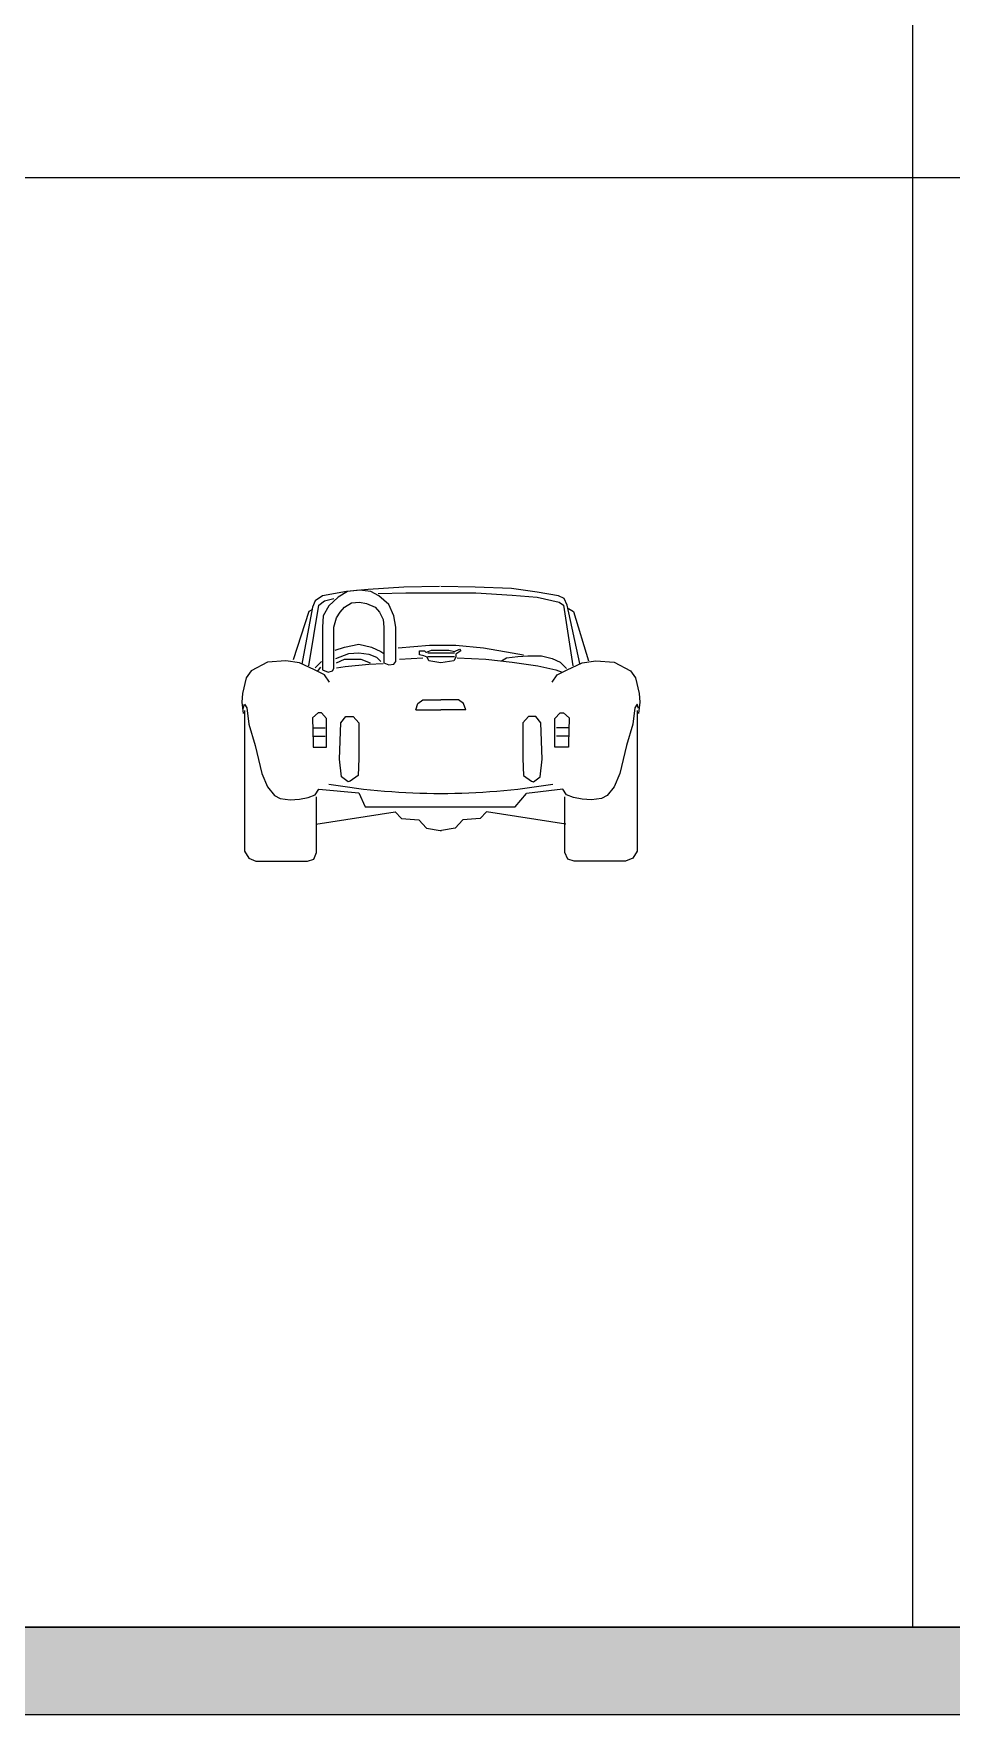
# Model space of a CAD drawing. Header units: millimetres. Extents: x 1343 to 64046, y 44602 to 77982.
# Drawn here: x 35030 to 39113, y 44602 to 52083 of the extents above; entities that cross this region are included whole.
import ezdxf

# ---------------------------------------------------------------- set-up
doc = ezdxf.new("R2010")
doc.units = ezdxf.units.MM
doc.layers.add('www.cad-blocks.net', color=7, linetype='Continuous')

# ---------------------------------------------------------------- blocks, each defined once
blk = doc.blocks.new('A$C2B516FB9')
for p, q in [((466.7, 1200.2, 38.1), (358.8, 1181.1, 38.1)), ((469.9, 1200.2, 38.1), (428.6, 1174.8, 38.1)), ((562, 1209.7, 38.1), (466.7, 1200.2, 38.1)), ((523.9, 1206.5, 38.1), (469.9, 1200.2, 38.1)), ((574.7, 1200.2, 38.1), (523.9, 1206.5, 38.1)), ((720.7, 1219.2, 38.1), (562, 1209.7, 38.1)), ((609.6, 1181.1, 38.1), (574.7, 1200.2, 38.1)), ((879.5, 1222.4, 38.1), (720.7, 1219.2, 38.1)), ((1038.2, 1219.2, 38.1), (885.8, 1222.4, 38.1)), ((1200.2, 1212.9, 38.1), (1038.2, 1219.2, 38.1)), ((1314.5, 1197, 38.1), (1200.2, 1212.9, 38.1)), ((1409.7, 1181.1, 38.1), (1314.5, 1197, 38.1)), ((314.3, 1130.3, 38.1), (266.7, 876.3, 38.1)), ((298.5, 870, 38.1), (342.9, 1139.8, 38.1)), ((327, 1158.9, 38.1), (314.3, 1130.3, 38.1)), ((358.8, 1181.1, 38.1), (327, 1158.9, 38.1)), ((342.9, 1139.8, 38.1), (368.3, 1158.9, 38.1)), ((387.4, 1136.7, 38.1), (362, 1092.2, 38.1)), ((368.3, 1158.9, 38.1), (409.6, 1168.4, 38.1)), ((428.6, 1174.8, 38.1), (387.4, 1136.7, 38.1)), ((438.2, 1108.1, 38.1), (457.2, 1130.3, 38.1)), ((457.2, 1130.3, 38.1), (489, 1149.4, 38.1)), ((489, 1149.4, 38.1), (523.9, 1152.5, 38.1)), ((523.9, 1152.5, 38.1), (555.6, 1146.2, 38.1)), ((555.6, 1146.2, 38.1), (593.7, 1130.3, 38.1)), ((593.7, 1130.3, 38.1), (612.8, 1108.1, 38.1)), ((606.4, 1190.6, 38.1), (730.3, 1193.8, 38.1)), ((654.1, 1143, 38.1), (609.6, 1181.1, 38.1)), ((676.3, 1092.2, 38.1), (654.1, 1143, 38.1)), ((730.3, 1193.8, 38.1), (1041.4, 1193.8, 38.1)), ((1041.4, 1193.8, 38.1), (1203.3, 1184.3, 38.1)), ((1203.3, 1184.3, 38.1), (1314.5, 1174.8, 38.1)), ((1314.5, 1174.8, 38.1), (1412.9, 1152.5, 38.1)), ((1435.1, 1168.4, 38.1), (1409.7, 1181.1, 38.1)), ((1412.9, 1152.5, 38.1), (1431.9, 1139.8, 38.1)), ((1431.9, 1139.8, 38.1), (1473.2, 870, 38.1)), ((1447.8, 1139.8, 38.1), (1435.1, 1168.4, 38.1)), ((1505, 879.5, 38.1), (1447.8, 1139.8, 38.1)), ((1454.2, 1124, 38.1), (1476.4, 1111.3, 38.1)), ((298.5, 1111.3, 38.1), (228.6, 895.4, 38.1)), ((314.3, 1120.8, 38.1), (298.5, 1111.3, 38.1)), ((362, 1092.2, 38.1), (358.8, 1041.4, 38.1)), ((409.6, 1041.4, 38.1), (422.3, 1082.7, 38.1)), ((422.3, 1082.7, 38.1), (438.2, 1108.1, 38.1)), ((612.8, 1108.1, 38.1), (628.7, 1076.3, 38.1)), ((628.7, 1076.3, 38.1), (631.8, 1041.4, 38.1)), ((685.8, 1041.4, 38.1), (676.3, 1092.2, 38.1)), ((1476.4, 1111.3, 38.1), (1543.1, 892.2, 38.1)), ((358.8, 1041.4, 38.1), (358.8, 850.9, 38.1)), ((409.6, 857.3, 38.1), (409.6, 1041.4, 38.1)), ((631.8, 1041.4, 38.1), (631.8, 882.7, 38.1)), ((685.8, 889, 38.1), (685.8, 1041.4, 38.1)), ((415.9, 939.8, 38.1), (457.2, 952.5, 38.1)), ((419.1, 901.7, 38.1), (476.3, 923.9, 38.1)), ((422.3, 882.7, 38.1), (457.2, 898.5, 38.1)), ((457.2, 952.5, 38.1), (520.7, 965.2, 38.1)), ((457.2, 898.5, 38.1), (530.2, 898.5, 38.1)), ((476.3, 923.9, 38.1), (520.7, 927.1, 38.1)), ((520.7, 965.2, 38.1), (577.9, 952.5, 38.1)), ((520.7, 927.1, 38.1), (565.2, 920.8, 38.1)), ((530.2, 898.5, 38.1), (571.5, 882.7, 38.1)), ((565.2, 920.8, 38.1), (600.1, 908.1, 38.1)), ((577.9, 952.5, 38.1), (619.1, 933.5, 38.1)), ((600.1, 908.1, 38.1), (619.1, 889, 38.1)), ((619.1, 933.5, 38.1), (631.8, 923.9, 38.1)), ((695.3, 949.3, 38.1), (835, 962, 38.1)), ((701.7, 898.5, 38.1), (806.5, 904.9, 38.1)), ((790.6, 936.6, 38.1), (812.8, 936.6, 38.1)), ((790.6, 917.6, 38.1), (790.6, 936.6, 38.1)), ((809.6, 914.4, 38.1), (790.6, 917.6, 38.1)), ((825.5, 908.1, 38.1), (809.6, 914.4, 38.1)), ((812.8, 936.6, 38.1), (819.2, 930.3, 38.1)), ((819.2, 930.3, 38.1), (822.3, 930.3, 38.1)), ((822.3, 930.3, 38.1), (844.6, 939.8, 38.1)), ((831.9, 892.2, 38.1), (825.5, 908.1, 38.1)), ((828.7, 927.1, 38.1), (946.2, 927.1, 38.1)), ((828.7, 911.2, 38.1), (946.2, 911.2, 38.1)), ((835, 962, 38.1), (952.5, 962, 38.1)), ((844.6, 939.8, 38.1), (920.8, 939.8, 38.1)), ((920.8, 939.8, 38.1), (946.2, 933.5, 38.1)), ((952.5, 908.1, 38.1), (943, 892.2, 38.1)), ((946.2, 933.5, 38.1), (968.4, 943, 38.1)), ((952.5, 962, 38.1), (1076.3, 949.3, 38.1)), ((974.7, 936.6, 38.1), (952.5, 920.8, 38.1)), ((952.5, 920.8, 38.1), (952.5, 908.1, 38.1)), ((958.9, 904.9, 38.1), (1085.9, 898.5, 38.1)), ((968.4, 943, 38.1), (974.7, 936.6, 38.1)), ((1076.3, 949.3, 38.1), (1203.3, 927.1, 38.1)), ((1085.9, 898.5, 38.1), (1203.3, 885.8, 38.1)), ((1155.7, 892.2, 38.1), (1177.9, 904.9, 38.1)), ((1177.9, 904.9, 38.1), (1228.7, 911.2, 38.1)), ((1203.3, 927.1, 38.1), (1254.1, 917.6, 38.1)), ((1228.7, 911.2, 38.1), (1273.2, 914.4, 38.1)), ((1273.2, 914.4, 38.1), (1333.5, 914.4, 38.1)), ((1333.5, 914.4, 38.1), (1381.1, 901.7, 38.1)), ((1381.1, 901.7, 38.1), (1416.1, 885.8, 38.1)), ((41.3, 847.7, 38.1), (19.1, 816, 38.1)), ((114.3, 885.8, 38.1), (41.3, 847.7, 38.1)), ((196.9, 892.2, 38.1), (114.3, 885.8, 38.1)), ((257.2, 882.7, 38.1), (196.9, 892.2, 38.1)), ((323.9, 850.9, 38.1), (257.2, 882.7, 38.1)), ((368.3, 828.7, 38.1), (323.9, 850.9, 38.1)), ((327, 860.4, 38.1), (355.6, 889, 38.1)), ((336.6, 844.6, 38.1), (352.4, 863.6, 38.1)), ((358.8, 850.9, 38.1), (384.2, 841.4, 38.1)), ((390.5, 796.9, 38.1), (368.3, 828.7, 38.1)), ((384.2, 841.4, 38.1), (403.2, 847.7, 38.1)), ((403.2, 847.7, 38.1), (409.6, 857.3, 38.1)), ((422.3, 860.4, 38.1), (460.4, 866.8, 38.1)), ((460.4, 866.8, 38.1), (565.2, 876.3, 38.1)), ((565.2, 876.3, 38.1), (628.7, 879.5, 38.1)), ((631.8, 882.7, 38.1), (654.1, 873.1, 38.1)), ((654.1, 873.1, 38.1), (676.3, 876.3, 38.1)), ((676.3, 876.3, 38.1), (685.8, 889, 38.1)), ((885.8, 882.7, 38.1), (831.9, 892.2, 38.1)), ((943, 892.2, 38.1), (885.8, 882.7, 38.1)), ((1203.3, 885.8, 38.1), (1317.6, 870, 38.1)), ((1317.6, 870, 38.1), (1397, 850.9, 38.1)), ((1381.1, 796.9, 38.1), (1403.4, 828.7, 38.1)), ((1397, 850.9, 38.1), (1425.6, 841.4, 38.1)), ((1403.4, 828.7, 38.1), (1447.8, 850.9, 38.1)), ((1416.1, 885.8, 38.1), (1444.6, 857.3, 38.1)), ((1447.8, 850.9, 38.1), (1514.5, 882.7, 38.1)), ((1514.5, 882.7, 38.1), (1574.8, 892.2, 38.1)), ((1574.8, 892.2, 38.1), (1657.4, 885.8, 38.1)), ((1657.4, 885.8, 38.1), (1730.4, 847.7, 38.1)), ((1730.4, 847.7, 38.1), (1752.6, 816, 38.1)), ((19.1, 816, 38.1), (3.2, 746.1, 38.1)), ((1752.6, 816, 38.1), (1768.5, 746.1, 38.1)), ((3.2, 746.1, 38.1), (0, 708, 38.1)), ((0, 708, 38.1), (6.4, 657.2, 38.1)), ((6.4, 679.5, 38.1), (12.7, 698.5, 38.1)), ((12.7, 698.5, 38.1), (22.2, 682.6, 38.1)), ((22.2, 682.6, 38.1), (31.8, 609.6, 38.1)), ((774.7, 673.1, 38.1), (784.2, 701.7, 38.1)), ((784.2, 701.7, 38.1), (806.5, 717.6, 38.1)), ((806.5, 717.6, 38.1), (885.8, 717.6, 38.1)), ((965.2, 717.6, 38.1), (885.8, 717.6, 38.1)), ((987.4, 701.7, 38.1), (965.2, 717.6, 38.1)), ((997, 673.1, 38.1), (987.4, 701.7, 38.1)), ((1749.4, 682.6, 38.1), (1739.9, 609.6, 38.1)), ((1759, 698.5, 38.1), (1749.4, 682.6, 38.1)), ((1765.3, 679.5, 38.1), (1759, 698.5, 38.1)), ((1771.7, 708, 38.1), (1765.3, 657.2, 38.1)), ((1768.5, 746.1, 38.1), (1771.7, 708, 38.1)), ((12.7, 669.9, 38.1), (12.7, 44.5, 38.1)), ((31.8, 609.6, 38.1), (60.3, 514.4, 38.1)), ((339.7, 660.4, 38.1), (314.3, 638.2, 38.1)), ((314.3, 638.2, 38.1), (317.5, 523.9, 38.1)), ((355.6, 660.4, 38.1), (339.7, 660.4, 38.1)), ((377.8, 635, 38.1), (355.6, 660.4, 38.1)), ((377.8, 565.2, 38.1), (377.8, 635, 38.1)), ((435, 454, 38.1), (441.3, 616, 38.1)), ((441.3, 616, 38.1), (463.6, 644.5, 38.1)), ((463.6, 644.5, 38.1), (495.3, 644.5, 38.1)), ((495.3, 644.5, 38.1), (520.7, 616, 38.1)), ((520.7, 616, 38.1), (520.7, 457.2, 38.1)), ((774.7, 673.1, 38.1), (885.8, 673.1, 38.1)), ((997, 673.1, 38.1), (885.8, 673.1, 38.1)), ((1276.4, 644.5, 38.1), (1251, 616, 38.1)), ((1251, 616, 38.1), (1251, 457.2, 38.1)), ((1308.1, 644.5, 38.1), (1276.4, 644.5, 38.1)), ((1330.3, 616, 38.1), (1308.1, 644.5, 38.1)), ((1336.7, 454, 38.1), (1330.3, 616, 38.1)), ((1393.8, 635, 38.1), (1416.1, 660.4, 38.1)), ((1393.8, 565.2, 38.1), (1393.8, 635, 38.1)), ((1416.1, 660.4, 38.1), (1431.9, 660.4, 38.1)), ((1431.9, 660.4, 38.1), (1457.3, 638.2, 38.1)), ((1457.3, 638.2, 38.1), (1454.2, 523.9, 38.1)), ((1739.9, 609.6, 38.1), (1711.3, 514.4, 38.1)), ((1759, 669.9, 38.1), (1759, 44.5, 38.1)), ((317.5, 593.7, 38.1), (371.5, 593.7, 38.1)), ((317.5, 555.6, 38.1), (371.5, 555.6, 38.1)), ((317.5, 523.9, 38.1), (317.5, 508, 38.1)), ((377.8, 508, 38.1), (377.8, 565.2, 38.1)), ((1393.8, 508, 38.1), (1393.8, 565.2, 38.1)), ((1454.2, 593.7, 38.1), (1400.2, 593.7, 38.1)), ((1454.2, 555.6, 38.1), (1400.2, 555.6, 38.1)), ((1454.2, 523.9, 38.1), (1454.2, 508, 38.1)), ((60.3, 514.4, 38.1), (88.9, 390.5, 38.1)), ((317.5, 508, 38.1), (355.6, 508, 38.1)), ((355.6, 508, 38.1), (377.8, 508, 38.1)), ((444.5, 374.7, 38.1), (435, 454, 38.1)), ((520.7, 457.2, 38.1), (517.5, 381, 38.1)), ((1251, 457.2, 38.1), (1254.1, 381, 38.1)), ((1327.2, 374.7, 38.1), (1336.7, 454, 38.1)), ((1416.1, 508, 38.1), (1393.8, 508, 38.1)), ((1454.2, 508, 38.1), (1416.1, 508, 38.1)), ((1711.3, 514.4, 38.1), (1682.8, 390.5, 38.1)), ((88.9, 390.5, 38.1), (114.3, 330.2, 38.1)), ((473.1, 352.4, 38.1), (444.5, 374.7, 38.1)), ((517.5, 381, 38.1), (482.6, 355.6, 38.1)), ((1254.1, 381, 38.1), (1289.1, 355.6, 38.1)), ((1298.6, 352.4, 38.1), (1327.2, 374.7, 38.1)), ((1682.8, 390.5, 38.1), (1657.4, 330.2, 38.1)), ((114.3, 330.2, 38.1), (146.1, 292.1, 38.1)), ((327, 295.3, 38.1), (342.9, 320.7, 38.1)), ((342.9, 320.7, 38.1), (520.7, 304.8, 38.1)), ((482.6, 355.6, 38.1), (473.1, 352.4, 38.1)), ((520.7, 304.8, 38.1), (549.3, 241.3, 38.1)), ((1216, 241.3, 38.1), (1266.8, 301.6, 38.1)), ((1428.8, 320.7, 38.1), (1266.8, 301.6, 38.1)), ((1289.1, 355.6, 38.1), (1298.6, 352.4, 38.1)), ((1444.6, 295.3, 38.1), (1428.8, 320.7, 38.1)), ((1657.4, 330.2, 38.1), (1625.6, 292.1, 38.1)), ((146.1, 292.1, 38.1), (171.5, 279.4, 38.1)), ((171.5, 279.4, 38.1), (215.9, 273.1, 38.1)), ((215.9, 273.1, 38.1), (257.2, 276.2, 38.1)), ((257.2, 276.2, 38.1), (295.3, 282.6, 38.1)), ((295.3, 282.6, 38.1), (327, 295.3, 38.1)), ((333.4, 38.1, 38.1), (333.4, 285.8, 38.1)), ((549.3, 241.3, 38.1), (1216, 241.3, 38.1)), ((1438.3, 38.1, 38.1), (1438.3, 285.8, 38.1)), ((1476.4, 282.6, 38.1), (1444.6, 295.3, 38.1)), ((1514.5, 276.2, 38.1), (1476.4, 282.6, 38.1)), ((1555.8, 273.1, 38.1), (1514.5, 276.2, 38.1)), ((1600.2, 279.4, 38.1), (1555.8, 273.1, 38.1)), ((1625.6, 292.1, 38.1), (1600.2, 279.4, 38.1)), ((330.2, 165.1, 38.1), (682.6, 219.1, 38.1)), ((682.6, 219.1, 38.1), (711.2, 190.5, 38.1)), ((711.2, 190.5, 38.1), (787.4, 184.2, 38.1)), ((787.4, 184.2, 38.1), (822.3, 146.1, 38.1)), ((984.3, 184.2, 38.1), (949.3, 146.1, 38.1)), ((1060.5, 190.5, 38.1), (984.3, 184.2, 38.1)), ((1089, 219.1, 38.1), (1060.5, 190.5, 38.1)), ((1441.5, 165.1, 38.1), (1089, 219.1, 38.1)), ((822.3, 146.1, 38.1), (882.7, 136.5, 38.1)), ((882.7, 136.5, 38.1), (889, 136.5, 38.1)), ((949.3, 146.1, 38.1), (889, 136.5, 38.1)), ((12.7, 44.5, 38.1), (31.8, 12.7, 38.1)), ((31.8, 12.7, 38.1), (63.5, 0, 38.1)), ((63.5, 0, 38.1), (292.1, 0, 38.1)), ((292.1, 0, 38.1), (320.7, 9.5, 38.1)), ((320.7, 9.5, 38.1), (333.4, 38.1, 38.1)), ((1451, 9.5, 38.1), (1438.3, 38.1, 38.1)), ((1479.6, 0, 38.1), (1451, 9.5, 38.1)), ((1708.2, 0, 38.1), (1479.6, 0, 38.1)), ((1739.9, 12.7, 38.1), (1708.2, 0, 38.1)), ((1759, 44.5, 38.1), (1739.9, 12.7, 38.1))]:
    blk.add_line(p, q)
blk.add_arc((885.8, 3332.3), 3030.7, 260.53312, 279.46688)
blk = doc.blocks.new('FORMAT')
at = {"layer": 'www.cad-blocks.net', "true_color": 0x546d8e}
h = blk.add_hatch(color=155, dxfattribs=at)
h.set_gradient(color1=(68, 68, 68), color2=(84, 109, 142), tint=1)
h.paths.add_polyline_path([(3580.5, 44989.9), (3580.5, 44602.2), (64045.9, 44602.2), (64045.9, 44989.9)])
blk.add_line((64045.9, 51440.8), (3580.5, 51440.8))
at = {"layer": 'www.cad-blocks.net', "color": 155, "true_color": 0x546d8e}
for p, q in [((38940, 77353.6), (38940, 44989.9)), ((64045.9, 44989.9), (3580.5, 44989.9)), ((3580.5, 44989.9), (64045.9, 44989.9)), ((3580.5, 44989.9), (64045.9, 44989.9)), ((3580.5, 44989.9), (64045.9, 44989.9)), ((3580.5, 44602.2), (64045.9, 44602.2))]:
    blk.add_line(p, q, dxfattribs=at)

msp = doc.modelspace()

# ---------------------------------------------------------------- block references
msp.add_blockref('A$C2B516FB9', (35955.6, 48399.8))
at = {"layer": 'www.cad-blocks.net'}
msp.add_blockref('FORMAT', (0, 0), dxfattribs=at)

doc.saveas('drawing.dxf')
